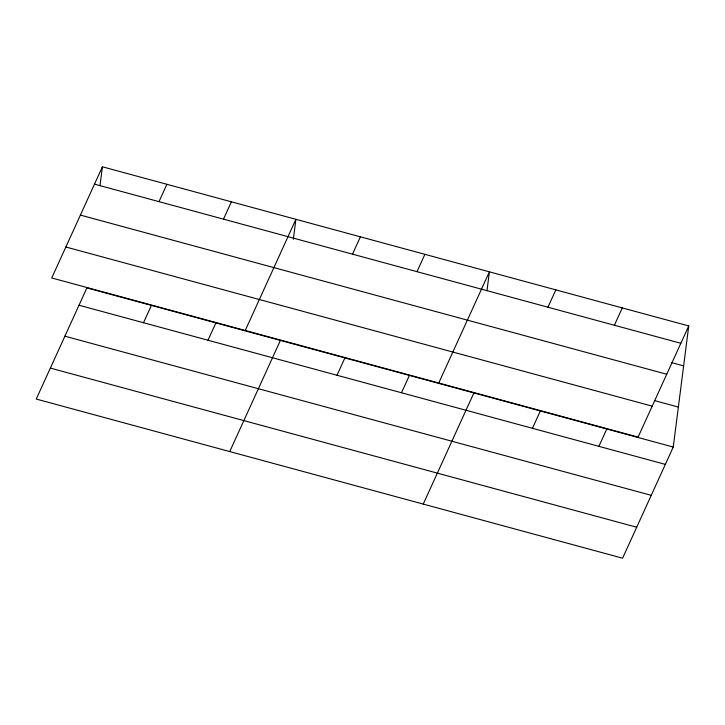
<?xml version="1.0" encoding="UTF-8"?>
<svg xmlns="http://www.w3.org/2000/svg" width="725" height="725" viewBox="0 0 725 725"><rect width="100%" height="100%" fill="white"/><g stroke="black" fill="none" stroke-linecap="round" stroke-linejoin="round"><path stroke-width="1.09" d="M99.996 185.672L102.406 166.795L688.75 325.951L673.253 447.035L622.594 558.205L36.25 399.049L86.909 287.888L673.253 447.035M293.344 239.295L295.9 219.322L245.24 330.482M486.983 290.707L489.393 271.839L438.734 382.999M102.406 166.795L51.747 277.965L638.091 437.112L688.75 325.951M159.002 201.641L166.904 184.304M143.505 322.734L151.407 305.397M223.499 219.149L231.402 201.813M208.002 340.243L215.905 322.897M229.743 451.575L280.403 340.406M352.495 254.167L360.397 236.821M336.998 375.251L344.901 357.914M416.993 271.667L424.895 254.33M401.496 392.76L409.398 375.423M423.237 504.093L473.896 392.923M547.946 307.21L555.848 289.873M532.44 428.303L540.342 410.966M614.392 325.253L622.295 307.907M598.895 446.337L606.798 429.001M94.513 184.141L680.847 343.288M671.649 362.654L683.639 365.907M80.403 215.098L666.737 374.245M654.403 400.572L678.364 407.078M65.857 246.998L652.201 406.145M79.007 305.225L665.351 464.381M64.897 336.192L651.24 495.338M50.36 368.092L636.704 527.238"/></g></svg>
